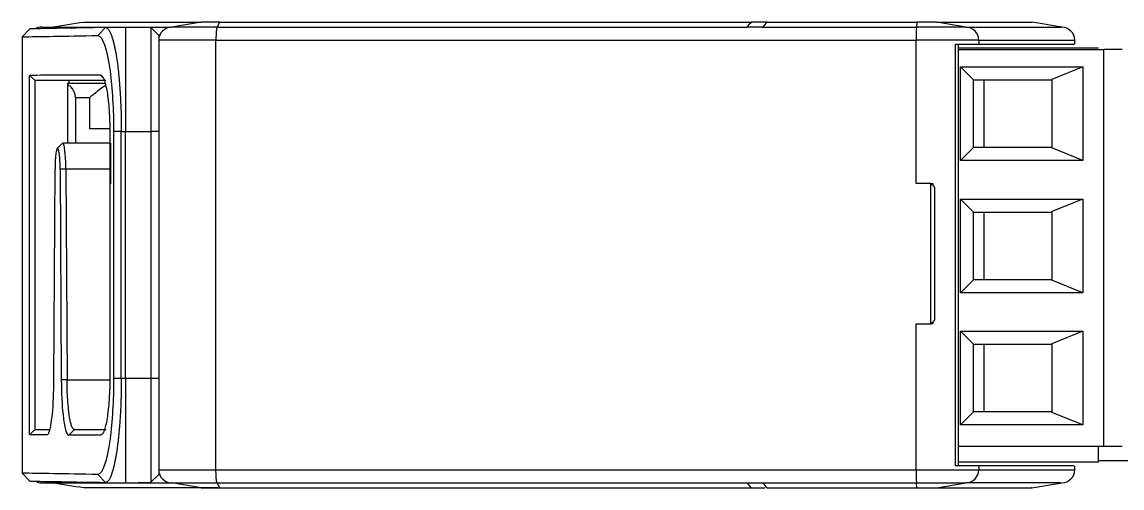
# Model space of a CAD drawing. Header units: millimetres. Extents: x 0 to 432, y 0 to 279.
# Drawn here: x 110.74 to 152.99, y 238.85 to 256.75 of the extents above; entities that cross this region are included whole.
import ezdxf

# ---------------------------------------------------------------- set-up
doc = ezdxf.new("R2010")
doc.units = ezdxf.units.MM

msp = doc.modelspace()

# ---------------------------------------------------------------- linework, layer by layer
for p, q in [((110.741, 256.183), (111.041, 256.488)), ((111.491, 256.552), (111.966, 256.552)), ((111.491, 256.552), (111.491, 256.501)), ((111.966, 256.552), (114.491, 256.552)), ((113.122, 256.752), (117.62, 256.752)), ((113.953, 256.539), (113.657, 256.234)), ((114.713, 256.552), (113.953, 256.539)), ((114.491, 256.552), (116.491, 256.552)), ((114.713, 256.552), (114.713, 252.552)), ((115.691, 256.535), (114.713, 256.552)), ((115.691, 256.535), (115.691, 252.552)), ((115.991, 256.23), (115.691, 256.535)), ((117.625, 256.752), (116.491, 256.552)), ((118.236, 256.552), (118.34, 256.752)), ((118.236, 256.552), (138.583, 256.552)), ((118.34, 256.752), (138.755, 256.752)), ((139.187, 256.552), (138.583, 256.552)), ((139.359, 256.752), (138.755, 256.752)), ((139.187, 256.552), (145.094, 256.552)), ((139.359, 256.752), (145.107, 256.752)), ((145.107, 256.752), (145.094, 256.552)), ((146.996, 256.552), (145.874, 256.752)), ((145.874, 256.752), (149.541, 256.752)), ((146.996, 256.552), (150.675, 256.552)), ((150.675, 256.552), (149.541, 256.752)), ((110.741, 256.183), (110.741, 254.702)), ((116.032, 256.252), (115.969, 256.252)), ((115.991, 256.23), (115.991, 252.552)), ((118.191, 256.052), (115.991, 256.052)), ((118.191, 239.552), (118.191, 256.052)), ((118.191, 256.052), (145.089, 256.052)), ((145.089, 250.552), (145.089, 256.052)), ((147.491, 256.052), (145.089, 256.052)), ((147.491, 256.052), (147.491, 255.902)), ((147.491, 256.052), (151.175, 256.052)), ((151.175, 255.9), (151.175, 256.052)), ((146.601, 239.702), (146.601, 255.902)), ((146.715, 239.7), (146.715, 255.905)), ((152.091, 255.742), (146.715, 255.742)), ((146.715, 255.702), (152.291, 255.702)), ((152.291, 240.462), (152.291, 255.702)), ((146.791, 255.032), (151.491, 255.032)), ((146.791, 251.432), (146.791, 255.032)), ((147.291, 254.532), (146.791, 255.032)), ((151.491, 255.032), (150.291, 254.547)), ((151.491, 255.032), (151.491, 251.432)), ((110.753, 254.69), (110.741, 254.702)), ((110.753, 254.69), (110.753, 240.914)), ((111.031, 240.902), (111.031, 254.702)), ((111.249, 254.504), (111.031, 254.702)), ((111.249, 254.504), (111.251, 254.502)), ((111.249, 241.101), (111.249, 254.504)), ((112.491, 254.402), (113.924, 254.402)), ((112.541, 254.502), (112.541, 254.402)), ((113.755, 254.712), (113.852, 254.613)), ((147.291, 254.532), (150.291, 254.532)), ((147.291, 251.932), (147.291, 254.532)), ((147.691, 251.932), (147.691, 254.532)), ((150.291, 254.547), (150.291, 251.917)), ((112.491, 254.342), (112.491, 252.102)), ((112.791, 253.852), (112.791, 252.102)), ((112.791, 253.852), (113.341, 253.852)), ((113.341, 252.652), (113.341, 253.852)), ((114.112, 252.652), (113.341, 252.652)), ((114.114, 252.502), (114.115, 243.102)), ((114.555, 252.552), (114.259, 252.552)), ((114.259, 252.552), (114.259, 243.052)), ((114.555, 252.552), (114.713, 252.552)), ((114.555, 243.052), (114.555, 252.552)), ((114.713, 243.052), (114.713, 252.552)), ((114.713, 252.552), (115.691, 252.552)), ((115.691, 252.552), (115.691, 243.052)), ((115.991, 252.552), (115.691, 252.552)), ((115.991, 252.552), (115.991, 243.052)), ((114.088, 252.102), (112.309, 252.102)), ((146.791, 251.432), (147.291, 251.932)), ((150.291, 251.932), (147.291, 251.932)), ((151.491, 251.432), (150.291, 251.917)), ((151.491, 251.432), (146.791, 251.432)), ((111.967, 243.004), (112.009, 251.098)), ((112.429, 251.102), (112.204, 251.097)), ((112.204, 251.097), (112.25, 243.002)), ((112.429, 251.102), (112.471, 243.012)), ((114.141, 251.102), (112.429, 251.102)), ((145.647, 250.552), (145.089, 250.552)), ((145.647, 245.152), (145.647, 250.552)), ((145.647, 250.552), (145.729, 250.552)), ((145.729, 250.552), (145.729, 250.47)), ((145.791, 250.409), (145.791, 245.295)), ((146.791, 249.952), (151.491, 249.952)), ((146.791, 246.352), (146.791, 249.952)), ((147.291, 249.452), (146.791, 249.952)), ((151.491, 249.952), (150.291, 249.467)), ((151.491, 249.952), (151.491, 246.352)), ((147.291, 249.452), (150.291, 249.452)), ((147.291, 246.852), (147.291, 249.452)), ((147.691, 246.852), (147.691, 249.452)), ((150.291, 249.467), (150.291, 246.837)), ((146.791, 246.352), (147.291, 246.852)), ((150.291, 246.852), (147.291, 246.852)), ((151.491, 246.352), (150.291, 246.837)), ((151.491, 246.352), (146.791, 246.352)), ((145.089, 245.152), (145.647, 245.152)), ((145.089, 239.552), (145.089, 245.152)), ((145.729, 245.152), (145.647, 245.152)), ((145.729, 245.152), (145.668, 245.21)), ((145.729, 245.234), (145.729, 245.152)), ((146.791, 244.872), (151.491, 244.872)), ((146.791, 241.272), (146.791, 244.872)), ((147.291, 244.372), (146.791, 244.872)), ((151.491, 244.872), (150.291, 244.387)), ((151.491, 244.872), (151.491, 241.272)), ((147.291, 244.372), (150.291, 244.372)), ((147.291, 241.772), (147.291, 244.372)), ((147.691, 241.772), (147.691, 244.372)), ((150.291, 244.387), (150.291, 241.757)), ((112.471, 243.012), (112.25, 243.002)), ((112.471, 243.012), (114.141, 243.012)), ((114.555, 243.052), (114.259, 243.052)), ((114.713, 243.052), (114.555, 243.052)), ((114.713, 243.052), (114.713, 239.052)), ((115.691, 243.052), (114.713, 243.052)), ((115.691, 243.052), (115.691, 239.069)), ((115.991, 243.052), (115.691, 243.052)), ((115.991, 243.052), (115.991, 239.374)), ((146.791, 241.272), (147.291, 241.772)), ((150.291, 241.772), (147.291, 241.772)), ((151.491, 241.272), (150.291, 241.757)), ((151.491, 241.272), (146.791, 241.272)), ((110.741, 240.902), (110.753, 240.914)), ((110.741, 240.902), (110.741, 239.421)), ((111.031, 240.902), (111.249, 241.101)), ((111.251, 241.102), (111.249, 241.101)), ((111.251, 241.102), (111.813, 241.102)), ((112.756, 241.102), (112.537, 240.881)), ((146.715, 240.462), (152.291, 240.462)), ((152.091, 239.862), (152.091, 240.462)), ((146.715, 239.862), (152.091, 239.862)), ((147.491, 239.702), (147.491, 239.552)), ((151.175, 239.552), (151.175, 239.704)), ((152.091, 239.902), (155.091, 239.902)), ((110.741, 239.421), (111.041, 239.116)), ((113.953, 239.065), (113.657, 239.371)), ((115.991, 239.374), (115.691, 239.069)), ((116.032, 239.352), (115.969, 239.352)), ((115.991, 239.552), (118.191, 239.552)), ((118.191, 239.552), (145.089, 239.552)), ((145.089, 239.552), (147.491, 239.552)), ((147.491, 239.552), (151.175, 239.552)), ((111.491, 239.103), (111.491, 239.052)), ((111.491, 239.052), (111.966, 239.052)), ((111.923, 239.052), (111.877, 239.052)), ((111.966, 239.052), (114.491, 239.052)), ((118.254, 238.852), (113.122, 238.852)), ((113.953, 239.065), (114.713, 239.052)), ((114.491, 239.052), (116.491, 239.052)), ((114.713, 239.052), (115.691, 239.069)), ((117.625, 238.852), (116.491, 239.052)), ((118.34, 238.852), (118.236, 239.052)), ((138.755, 238.852), (139.273, 238.852)), ((145.107, 238.852), (145.094, 239.052)), ((145.874, 238.852), (146.996, 239.052)), ((149.533, 238.851), (150.676, 239.052))]:
    msp.add_line(p, q)
for centre, radius, start, end in [((111.491, 256.052), 0.5, 90, 116.8011), ((116.491, 256.052), 0.5, 90, 180), ((156.116, 256.177), 11.028, 178.0513, 180.6493), ((146.993, 256.055), 0.497, 359.6985, 89.6952), ((150.675, 256.052), 0.5, 0, 89.9706), ((116.491, 239.552), 0.5, 180, 270), ((156.116, 239.427), 11.028, 179.3507, 181.9487), ((146.993, 239.55), 0.497, 270.3049, 0.3015), ((150.675, 239.552), 0.5, 270, 0), ((111.491, 239.552), 0.5, 242.8473, 270)]:
    msp.add_arc(centre, radius, start, end)
for points in [[(113.953, 256.539), (112.666, 256.516), (111.696, 256.499), (111.041, 256.488)], [(111.877, 256.552), (112.291, 256.619), (112.706, 256.685), (113.122, 256.752)], [(138.583, 256.552), (138.641, 256.619), (138.698, 256.685), (138.755, 256.752)], [(139.359, 256.752), (139.302, 256.685), (139.245, 256.619), (139.187, 256.552)], [(110.741, 256.183), (111.397, 256.194), (112.368, 256.211), (113.657, 256.234)], [(112.491, 254.402), (112.491, 254.402), (112.491, 254.381), (112.491, 254.342)], [(113.755, 240.885), (113.313, 240.884), (112.906, 240.882), (112.537, 240.881)], [(113.657, 239.371), (112.368, 239.393), (111.397, 239.41), (110.741, 239.421)], [(111.041, 239.116), (111.696, 239.105), (112.666, 239.088), (113.953, 239.065)], [(113.122, 238.852), (112.706, 238.919), (112.291, 238.985), (111.877, 239.052)], [(118.236, 239.052), (125.016, 239.052), (131.772, 239.052), (138.583, 239.052)], [(118.34, 238.852), (125.126, 238.852), (131.937, 238.852), (138.755, 238.852)], [(138.583, 239.052), (138.822, 239.052), (138.948, 239.052), (139.187, 239.052)], [(138.583, 239.052), (138.641, 238.985), (138.698, 238.919), (138.755, 238.852)], [(139.187, 239.052), (141.186, 239.052), (143.094, 239.052), (145.094, 239.052)], [(139.187, 239.052), (139.244, 238.985), (139.302, 238.919), (139.359, 238.852)], [(139.359, 238.852), (141.274, 238.852), (143.191, 238.852), (145.107, 238.852)]]:
    msp.add_open_spline(points, degree=3)
for points, knots in [([(113.953, 256.539), (113.963, 256.538), (113.983, 256.536), (114.012, 256.521), (114.039, 256.497), (114.066, 256.465), (114.092, 256.425), (114.117, 256.379), (114.141, 256.326), (114.164, 256.27), (114.186, 256.208), (114.207, 256.144), (114.227, 256.077), (114.246, 256.007), (114.264, 255.937), (114.281, 255.865), (114.297, 255.794), (114.312, 255.722), (114.326, 255.652), (114.339, 255.582), (114.351, 255.514), (114.362, 255.448), (114.384, 255.308), (114.416, 255.082), (114.453, 254.752), (114.484, 254.405), (114.51, 254.044), (114.53, 253.674), (114.544, 253.3), (114.553, 252.926), (114.554, 252.676), (114.555, 252.552)], [0, 0, 0, 0, 0.033027, 0.065133, 0.096319, 0.126583, 0.155926, 0.184347, 0.211846, 0.238423, 0.264078, 0.288809, 0.312617, 0.335502, 0.357464, 0.378501, 0.398615, 0.417805, 0.436071, 0.453412, 0.469829, 0.485322, 0.49989, 0.566082, 0.631205, 0.695267, 0.758278, 0.820247, 0.881182, 0.941097, 1, 1, 1, 1]), ([(118.236, 256.552), (117.761, 256.552), (117.317, 256.552), (116.67, 256.552), (116.491, 256.552), (116.491, 256.552)], [0, 0, 0, 0, 0.5, 0.5, 1, 1, 1, 1]), ([(118.34, 256.752), (118.148, 256.752), (117.962, 256.752), (117.7, 256.752), (117.625, 256.752), (117.625, 256.752)], [0, 0, 0, 0, 0.5, 0.5, 1, 1, 1, 1]), ([(118.236, 256.552), (118.234, 256.551), (118.23, 256.549), (118.224, 256.534), (118.218, 256.511), (118.213, 256.48), (118.208, 256.443), (118.203, 256.401), (118.2, 256.355), (118.197, 256.306), (118.194, 256.256), (118.193, 256.204), (118.191, 256.153), (118.191, 256.102), (118.191, 256.069), (118.191, 256.052)], [0, 0, 0, 0, 0.090928, 0.179523, 0.265784, 0.349712, 0.431305, 0.510564, 0.587489, 0.662079, 0.734334, 0.804253, 0.871838, 0.937087, 1, 1, 1, 1]), ([(146.996, 256.552), (146.929, 256.552), (146.7, 256.552), (146.001, 256.552), (145.554, 256.552), (145.094, 256.552)], [0, 0, 0, 0, 0.5, 0.5, 1, 1, 1, 1]), ([(145.874, 256.752), (145.847, 256.752), (145.753, 256.752), (145.474, 256.752), (145.291, 256.752), (145.107, 256.752)], [0, 0, 0, 0, 0.5, 0.5, 1, 1, 1, 1]), ([(113.657, 256.234), (113.829, 256.237), (114.141, 255.329), (114.259, 253.386), (114.259, 252.552)], [4.0199028, 4.0199028, 4.0199028, 4.0199028, 4.3528783, 4.6026099, 4.6026099, 4.6026099, 4.6026099]), ([(146.601, 255.902), (146.839, 255.902), (147.041, 255.902), (147.345, 255.902), (147.447, 255.902), (147.491, 255.902)], [0, 0, 0, 0, 0.5, 0.5, 1, 1, 1, 1]), ([(147.491, 255.902), (147.924, 255.902), (148.79, 255.902), (149.765, 255.902), (150.507, 255.902), (150.97, 255.902), (151.183, 255.902), (151.153, 255.902), (151.145, 255.902)], [0, 0, 0, 0, 0.186667, 0.373334, 0.56, 0.746667, 0.933334, 1, 1, 1, 1]), ([(152.991, 255.702), (152.991, 255.702), (152.915, 255.702), (152.656, 255.702), (152.474, 255.702), (152.291, 255.702)], [0, 0, 0, 0, 0.5, 0.5, 1, 1, 1, 1]), ([(113.755, 254.712), (112.608, 254.709), (111.699, 254.705), (111.037, 254.702), (111.031, 254.702)], [-5.84054, -5.84054, -5.84054, -5.84054, -3.654211, -3.634226, -3.634226, -3.634226, -3.634226]), ([(113.962, 254.502), (113.867, 254.502), (113.678, 254.502), (113.408, 254.502), (113.146, 254.502), (112.895, 254.502), (112.654, 254.502), (112.423, 254.502), (112.202, 254.502), (111.991, 254.502), (111.79, 254.502), (111.6, 254.502), (111.419, 254.502), (111.307, 254.502), (111.251, 254.502)], [0, 0, 0, 0, 0.083339, 0.1666683, 0.2499905, 0.3333081, 0.4166238, 0.4999402, 0.5832599, 0.6665856, 0.7499198, 0.8332652, 0.9166244, 1, 1, 1, 1]), ([(113.755, 254.712), (113.762, 254.711), (113.777, 254.709), (113.8, 254.695), (113.823, 254.671), (113.845, 254.638), (113.868, 254.595), (113.904, 254.51), (113.953, 254.352), (114.008, 254.079), (114.054, 253.745), (114.084, 253.401), (114.103, 253.079), (114.113, 252.792), (114.114, 252.599), (114.114, 252.502)], [0, 0, 0, 0, 0.041478, 0.08282, 0.124204, 0.165809, 0.207813, 0.250384, 0.375905, 0.500075, 0.624238, 0.74959, 0.833953, 0.916923, 1, 1, 1, 1]), ([(112.791, 253.852), (112.79, 253.872), (112.789, 253.913), (112.779, 253.973), (112.762, 254.031), (112.739, 254.087), (112.695, 254.169), (112.615, 254.268), (112.533, 254.317), (112.491, 254.342)], [0, 0, 0, 0, 0.088459, 0.176527, 0.266262, 0.359608, 0.458299, 0.716101, 1, 1, 1, 1]), ([(113.947, 254.311), (113.898, 254.279), (113.784, 254.206), (113.572, 254.038), (113.418, 253.914), (113.341, 253.852)], [0, 0, 0, 0, 0.275931, 0.640739, 1, 1, 1, 1]), ([(112.204, 251.097), (112.204, 251.123), (112.204, 251.176), (112.203, 251.254), (112.201, 251.331), (112.196, 251.431), (112.189, 251.548), (112.176, 251.671), (112.161, 251.772), (112.138, 251.87), (112.106, 251.921), (112.074, 251.868), (112.052, 251.769), (112.037, 251.669), (112.025, 251.547), (112.016, 251.407), (112.01, 251.256), (112.009, 251.151), (112.009, 251.098)], [0, 0, 0, 0, 0.031363, 0.062495, 0.09373, 0.125396, 0.187599, 0.25041, 0.31305, 0.375572, 0.500097, 0.624647, 0.686994, 0.749764, 0.812371, 0.874793, 0.937447, 1, 1, 1, 1]), ([(112.298, 252.097), (112.278, 252.077), (112.249, 252.049), (112.21, 252.009), (112.181, 251.98), (112.141, 251.94), (112.112, 251.912), (112.094, 251.893)], [0, 0, 0, 0, 0.295519, 0.418144, 0.577204, 0.727099, 1, 1, 1, 1]), ([(112.429, 251.102), (112.426, 251.207), (112.42, 251.434), (112.4, 251.698), (112.378, 251.884), (112.358, 252.003), (112.335, 252.081), (112.314, 252.113), (112.301, 252.094), (112.297, 252.088)], [0, 0, 0, 0, 0.185908, 0.402809, 0.523502, 0.652069, 0.788511, 0.932834, 1, 1, 1, 1]), ([(114.141, 252.102), (114.141, 252.102), (114.141, 252.052), (114.141, 251.865), (114.141, 251.729), (114.141, 251.409), (114.141, 251.226), (114.141, 250.864), (114.141, 250.687), (114.141, 250.538)], [0, 0, 0, 0, 0.25, 0.25, 0.5, 0.5, 0.75, 0.75, 1, 1, 1, 1]), ([(145.791, 250.409), (145.787, 250.413), (145.779, 250.421), (145.76, 250.44), (145.734, 250.466), (145.696, 250.503), (145.666, 250.534), (145.647, 250.552), (145.647, 250.552)], [0, 0, 0, 0, 0.134818, 0.287016, 0.458976, 0.677833, 0.991556, 1, 1, 1, 1]), ([(145.647, 245.152), (145.647, 245.153), (145.666, 245.171), (145.697, 245.201), (145.738, 245.243), (145.771, 245.275), (145.784, 245.289), (145.791, 245.295)], [0, 0, 0, 0, 0.0084541, 0.3225507, 0.5458644, 0.7934762, 1, 1, 1, 1]), ([(111.716, 240.91), (111.787, 240.911), (111.914, 241.425), (111.965, 242.525), (111.967, 243.004)], [0.6640938, 0.6640938, 0.6640938, 0.6640938, 0.8555041, 0.9990618, 0.9990618, 0.9990618, 0.9990618]), ([(112.25, 243.002), (112.253, 242.516), (112.307, 241.4), (112.451, 240.881), (112.537, 240.881)], [0.8099319, 0.8099319, 0.8099319, 0.8099319, 0.9557511, 1.1501768, 1.1501768, 1.1501768, 1.1501768]), ([(112.756, 241.102), (112.751, 241.103), (112.74, 241.104), (112.721, 241.115), (112.696, 241.14), (112.67, 241.183), (112.638, 241.259), (112.599, 241.395), (112.562, 241.604), (112.524, 241.903), (112.498, 242.196), (112.481, 242.509), (112.473, 242.758), (112.472, 242.928), (112.471, 243.012)], [0, 0, 0, 0, 0.033391, 0.075093, 0.125122, 0.19769, 0.250268, 0.351403, 0.500184, 0.58893, 0.749993, 0.833681, 0.917038, 1, 1, 1, 1]), ([(114.259, 243.052), (114.259, 242.219), (114.141, 240.275), (113.829, 239.368), (113.657, 239.371)], [2.4871966, 2.4871966, 2.4871966, 2.4871966, 2.7369282, 3.0699036, 3.0699036, 3.0699036, 3.0699036]), ([(114.115, 243.102), (114.115, 243.054), (114.115, 242.958), (114.112, 242.814), (114.108, 242.671), (114.103, 242.53), (114.095, 242.389), (114.081, 242.161), (114.054, 241.859), (114.009, 241.521), (113.954, 241.243), (113.898, 241.062), (113.846, 240.954), (113.801, 240.896), (113.77, 240.888), (113.755, 240.885)], [0, 0, 0, 0, 0.0412871, 0.0824669, 0.1237334, 0.1652793, 0.2072936, 0.249959, 0.3751923, 0.4996892, 0.6237265, 0.7493061, 0.8334459, 0.9165463, 1, 1, 1, 1]), ([(114.555, 243.052), (114.554, 242.986), (114.554, 242.854), (114.552, 242.655), (114.548, 242.456), (114.542, 242.256), (114.535, 242.057), (114.526, 241.858), (114.515, 241.662), (114.503, 241.467), (114.489, 241.275), (114.474, 241.086), (114.457, 240.902), (114.438, 240.722), (114.418, 240.548), (114.396, 240.38), (114.374, 240.225), (114.349, 240.078), (114.322, 239.933), (114.291, 239.784), (114.256, 239.633), (114.216, 239.488), (114.172, 239.353), (114.124, 239.235), (114.071, 239.141), (114.014, 239.077), (113.974, 239.069), (113.953, 239.065)], [0, 0, 0, 0, 0.031292, 0.062871, 0.094738, 0.126896, 0.159346, 0.192089, 0.225128, 0.258464, 0.292098, 0.326031, 0.360266, 0.394803, 0.429643, 0.464789, 0.50024, 0.531884, 0.567607, 0.607406, 0.651282, 0.699231, 0.751253, 0.807343, 0.867501, 0.931721, 1, 1, 1, 1]), ([(111.031, 240.902), (111.037, 240.902), (111.242, 240.905), (111.471, 240.908), (111.716, 240.91)], [-0.0199873, -0.0199873, -0.0199873, -0.0199873, 0, 0.6640938, 0.6640938, 0.6640938, 0.6640938]), ([(112.756, 241.102), (112.83, 241.102), (112.979, 241.102), (113.214, 241.102), (113.457, 241.102), (113.708, 241.102), (113.882, 241.102), (113.97, 241.102)], [0, 0, 0, 0, 0.200005, 0.400003, 0.599997, 0.799995, 1, 1, 1, 1]), ([(152.291, 240.462), (152.474, 240.462), (152.656, 240.462), (152.915, 240.462), (152.991, 240.462), (152.991, 240.462)], [0, 0, 0, 0, 0.5, 0.5, 1, 1, 1, 1]), ([(147.491, 239.702), (147.447, 239.702), (147.345, 239.702), (147.041, 239.702), (146.839, 239.702), (146.601, 239.702)], [0, 0, 0, 0, 0.5, 0.5, 1, 1, 1, 1]), ([(151.145, 239.702), (151.147, 239.702), (151.15, 239.702), (150.883, 239.702), (150.393, 239.702), (149.661, 239.702), (148.72, 239.702), (147.9, 239.702), (147.491, 239.702)], [0, 0, 0, 0, 0.12, 0.296, 0.472, 0.648, 0.824, 1, 1, 1, 1]), ([(118.236, 239.052), (118.234, 239.053), (118.23, 239.055), (118.224, 239.07), (118.218, 239.092), (118.213, 239.124), (118.208, 239.162), (118.203, 239.207), (118.199, 239.257), (118.196, 239.311), (118.194, 239.369), (118.192, 239.429), (118.191, 239.49), (118.191, 239.532), (118.191, 239.552)], [0, 0, 0, 0, 0.088397, 0.175874, 0.26243, 0.348065, 0.43278, 0.516573, 0.599446, 0.681399, 0.76243, 0.842541, 0.921731, 1, 1, 1, 1]), ([(116.491, 239.052), (116.491, 239.052), (116.67, 239.052), (117.317, 239.052), (117.761, 239.052), (118.236, 239.052)], [0, 0, 0, 0, 0.5, 0.5, 1, 1, 1, 1]), ([(117.625, 238.852), (117.625, 238.852), (117.7, 238.852), (117.962, 238.852), (118.148, 238.852), (118.34, 238.852)], [0, 0, 0, 0, 0.5, 0.5, 1, 1, 1, 1]), ([(145.094, 239.052), (145.554, 239.052), (146.001, 239.052), (146.7, 239.052), (146.929, 239.052), (146.996, 239.052)], [0, 0, 0, 0, 0.5, 0.5, 1, 1, 1, 1]), ([(145.107, 238.852), (145.291, 238.852), (145.474, 238.852), (145.753, 238.852), (145.847, 238.852), (145.874, 238.852)], [0, 0, 0, 0, 0.5, 0.5, 1, 1, 1, 1]), ([(145.874, 238.852), (146.305, 238.852), (147.167, 238.852), (148.138, 238.852), (148.876, 238.852), (149.337, 238.852), (149.549, 238.852), (149.519, 238.852), (149.511, 238.852)], [0, 0, 0, 0, 0.186667, 0.373334, 0.560001, 0.746667, 0.933334, 1, 1, 1, 1]), ([(150.645, 239.052), (150.647, 239.052), (150.65, 239.052), (150.384, 239.052), (149.894, 239.052), (149.163, 239.052), (148.223, 239.052), (147.405, 239.052), (146.996, 239.052)], [0, 0, 0, 0, 0.12, 0.296, 0.472, 0.648, 0.824, 1, 1, 1, 1])]:
    msp.add_open_spline(points, degree=3, knots=knots)

doc.saveas('drawing.dxf')
